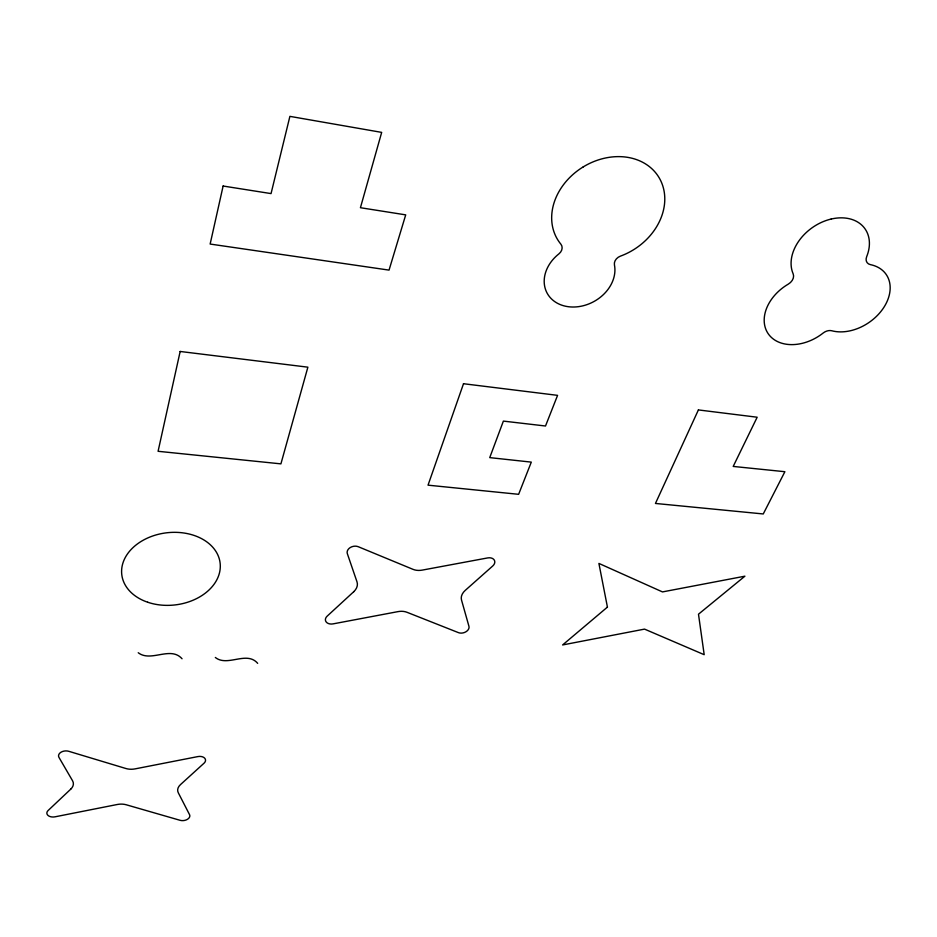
<?xml version="1.0" encoding="UTF-8"?>
<svg xmlns="http://www.w3.org/2000/svg" width="937" height="937" viewBox="0 0 937 937"><rect width="100%" height="100%" fill="white"/><g stroke="black" fill="none" stroke-linecap="round" stroke-linejoin="round"><path stroke-width="1.41" d="M138.231 652.726C150.951 662.646 170.499 645.652 182.047 658.758M215.334 657.469C227.527 667.226 246.689 650.442 257.675 663.349M180.162 351.469L158.084 451.294L280.913 463.862L307.875 367.175L180.162 351.469M223.123 186.03L210.146 244.053L389.042 270.114L405.709 214.866L360.429 207.709L381.675 132.386L289.896 116.364L271.051 193.596L223.123 186.03M463.51 383.725L428.033 485.167L518.63 494.314L531.302 462.117L489.735 457.619L503.38 421.1L545.51 426.007L557.574 395.355L463.51 383.725M698.393 409.926L655.455 503.45L763.257 513.956L784.89 471.709L733.202 466.427L757.166 417.223L698.393 409.926M70.779 789.13L48.103 810.528A6.746 4.275 -5.4 0 0 47.963 815.389A6.746 4.275 -5.4 0 0 55.037 816.818L117.277 804.496A13.235 8.41 -7 0 1 126.261 804.778L180.138 820.32A6.489 4.111 -8.6 0 0 187.412 819.336A6.489 4.111 -8.6 0 0 189.543 814.651L178.276 792.737A13.153 8.492 -8.7 0 1 180.501 784.597L204.067 763.175A6.664 4.38 -8.8 0 0 204.653 758.138A6.664 4.38 -8.8 0 0 197.848 756.592L135.104 768.879A13.586 8.913 -7 0 1 125.956 768.527L68.729 751.287A6.946 4.556 -5.1 0 0 60.905 752.282A6.946 4.556 -5.1 0 0 58.972 757.412L72.571 780.79A13.692 8.82 -5.3 0 1 70.779 789.13M353.753 591.692L327.142 616.171A6.981 4.966 -12.6 0 0 326.158 621.934A6.981 4.966 -12.6 0 0 333.057 623.878L397.967 611.627A13.75 9.698 -14.8 0 1 406.974 612.283L458.474 632.651A6.77 4.708 -16.7 0 0 465.97 631.761A6.77 4.708 -16.7 0 0 468.945 626.314L461.508 599.996A13.762 9.721 -17.4 0 1 465.185 590.439L492.757 565.96A6.992 5.013 -18.2 0 0 494.244 560.01A6.992 5.013 -18.2 0 0 487.662 557.925L422.212 570.118A14.16 10.295 -16 0 1 413.041 569.356L358.262 546.716A7.203 5.306 -13.6 0 0 350.18 547.595A7.203 5.306 -13.6 0 0 347.322 553.615L357.009 581.877A14.184 10.26 -13 0 1 353.753 591.692M607.434 607.106L562.61 644.949L644.539 629.114L704.191 654.694L698.487 614.203L744.903 576.185L662.482 591.915L598.895 563.418L607.434 607.106M831.166 219.047A42.575 31.389 -35.5 0 0 793.159 273.838A9.089 6.782 -33.8 0 1 788.298 284.122A41.205 30.16 -33 0 0 768.422 334.04A41.205 30.16 -33 0 0 823.131 333.045A8.773 6.301 -32.6 0 1 831.833 330.773A41.451 29.867 -34.3 0 0 884.926 305.649A41.451 29.867 -34.3 0 0 870.438 264.644A9.183 6.641 -36 0 1 866.678 256.633A42.575 31.389 -35.5 0 0 831.166 219.047M583.236 166.891A59.441 48.466 -32.1 0 0 560.876 244.17A8.187 6.7 -28.3 0 1 558.885 253.892A36.859 29.621 -28.3 0 0 548.051 294.71A36.859 29.621 -28.3 0 0 590.65 303.166A36.859 29.621 -28.3 0 0 614.438 264.925A8.093 6.454 -30.3 0 1 620.411 256.141A59.441 48.466 -32.1 0 0 661.592 182.656A59.441 48.466 -32.1 0 0 583.236 166.891M147.695 602.233A49.509 36.309 -6.7 0 0 220.277 564.999A49.509 36.309 -6.7 0 0 144.86 539.337A49.509 36.309 -6.7 0 0 147.695 602.233"/></g></svg>
